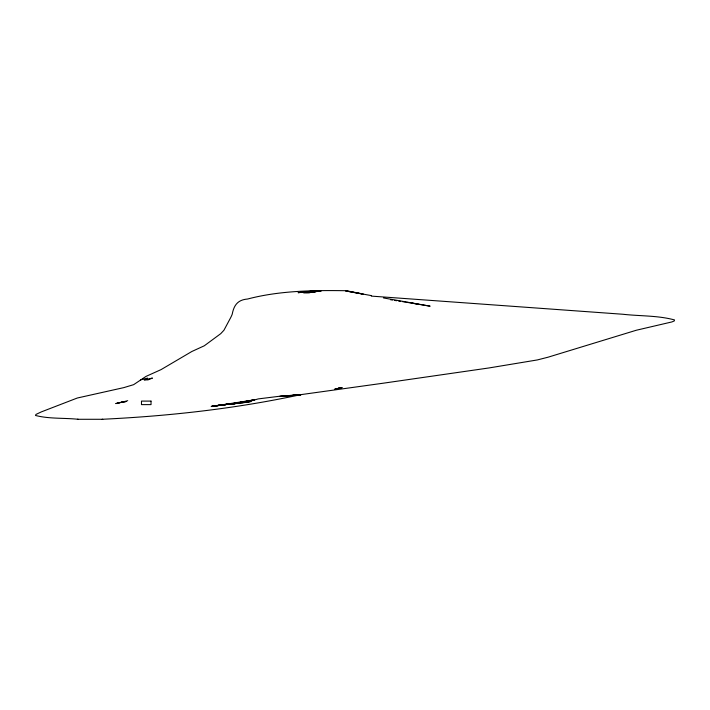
<?xml version="1.0" encoding="UTF-8"?>
<svg xmlns="http://www.w3.org/2000/svg" width="710" height="710" viewBox="0 0 710 710"><rect width="100%" height="100%" fill="white"/><g stroke="black" fill="none" stroke-linecap="round" stroke-linejoin="round"><path stroke-width="1.06" d="M346.507 290.718C313.447 290.248 279.811 290.559 247.621 299.017C237.974 299.789 233.972 304.865 232.197 314.264A64.202 28.125 -30.2 0 1 230.528 317.911L223.943 330.239L220.703 333.691L204.285 345.797L191.842 351.494L161.028 369.635L146.047 376.38L133.631 384.669L123.842 387.616L77.301 398.017L41.322 411.898L35.97 414.418L35.5 415.465C49.212 419.015 64.086 417.799 78.189 419.282M123.283 401.54L116.813 403.555L127.711 400.68M246.468 402.268L258.2 398.913L279.846 396.224M140.447 379.885L147.582 378.119M334.827 389.204L341.714 387.616L334.738 389.204M338.244 388.405L342.131 387.616L337.933 388.405M245.651 401.807L236.492 402.987L254.659 399.81L211.26 406.493L236.696 402.987M245.651 401.54L254.286 399.81L244.657 402.268L249.618 401.54L238.72 402.987L250.328 401.54M309.445 292.689L321.408 290.718L308.575 292.689L320.955 290.718L307.705 292.689L320.494 290.718L306.827 292.689L320.033 290.718L305.957 292.689L319.571 290.718L305.087 292.689L319.109 290.718L304.208 292.689L318.648 290.718L303.339 292.689L318.186 290.718L298.085 292.689L315.391 290.718M244.524 402.268L230.856 404.114L251.083 401.54M227.928 404.114L211.349 406.493L237.193 402.987M238.516 402.987L229.623 404.114L239.048 402.987L219.869 405.206L235.569 403.555M242.465 402.872L244.4 402.632M245.545 401.807L235.915 402.987L245.687 401.807M247.861 401.54L249.876 401.292M229.374 404.114L219.062 405.206L238.631 403.271M284.497 396.224L300.534 394.645M283.148 396.224L300.836 394.645L383.471 383.169L489.11 367.931L537.355 359.934L548.058 357.201L636.32 330.239L671.829 321.95L674.287 320.938L674.5 319.926C657.815 315.4 640.083 316.198 622.972 314.264L371.286 296.105M301.182 394.645L281.985 396.224L300.836 394.645C235.436 408.738 168.918 416.087 102.142 419.282M290.585 395.434L279.962 396.224L290.692 395.434M77.399 419.282L102.772 419.282M390.527 299.744L392.523 300.046M398.709 301.084L400.653 301.377M402.597 301.661L405.508 302.096M383.489 297.943L430.118 306.179L406.582 302.274M412.288 303.161L418.057 304.128M394.582 300.392L396.642 300.738M371.543 295.635L345.61 290.905L362.357 294.038M363.316 294.038L346.373 290.718M152.26 378.119L148.017 379.885L144.165 379.885L152.26 378.119M125.972 401.54L121.827 402.268L125.972 401.54M118.082 402.987L115.757 403.555L118.863 402.987L118.082 402.987M218.698 405.206L211.518 406.493L228.789 404.114L218.698 405.206M151.026 401.097L141.485 401.097L141.485 404.62L151.026 404.62L151.026 401.097"/></g></svg>
